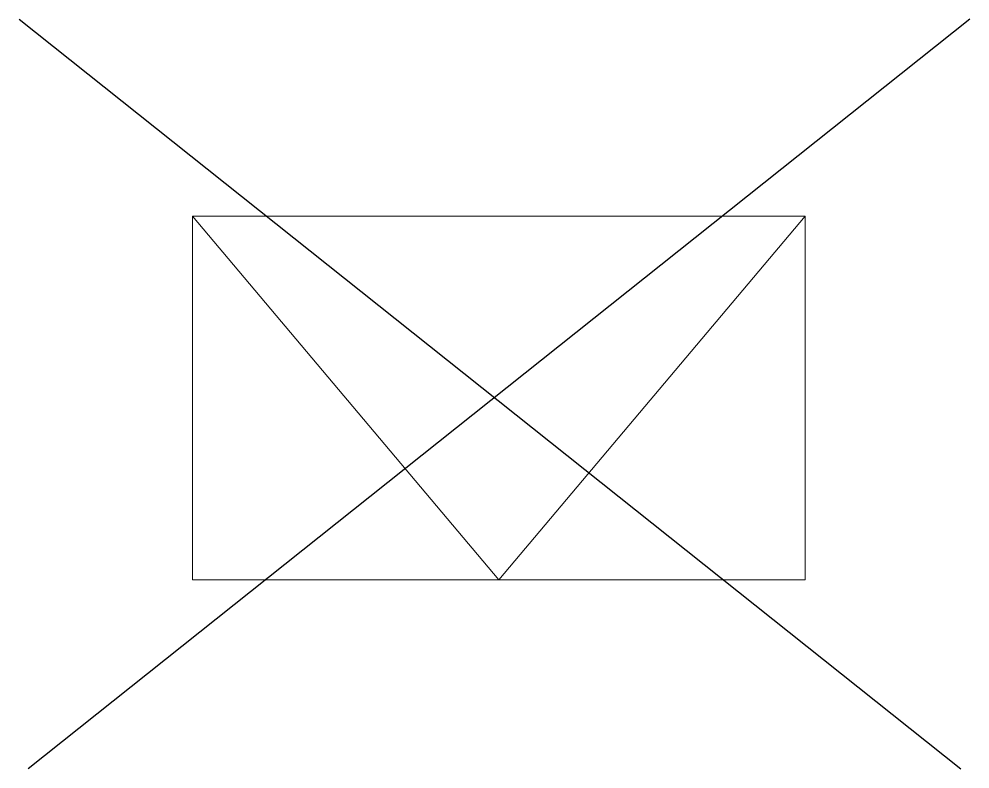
# Model space of a CAD drawing. Extents: x -5.03 to 4.94, y -1.98 to 5.88.
import ezdxf

# ---------------------------------------------------------------- set-up
doc = ezdxf.new("R2010")
doc.units = 0
doc.header["$MEASUREMENT"] = 0

msp = doc.modelspace()

# ---------------------------------------------------------------- linework, layer by layer
at = {"linetype": 'Continuous'}
for points in [[(-5.0252, 5.8762), (4.8398, -1.9826)], [(4.9352, 5.8762), (-4.9298, -1.9826)]]:
    msp.add_lwpolyline(points, dxfattribs=at)
at = {"linetype": 'Continuous', "lineweight": 0}
msp.add_lwpolyline([(-3.2093, 3.812), (3.2093, 3.812), (3.2093, 0), (-3.2093, 0)], close=True, dxfattribs=at)
msp.add_lwpolyline([(-3.2093, 3.812), (0, 0), (3.2093, 3.812)], dxfattribs=at)

doc.saveas('drawing.dxf')
